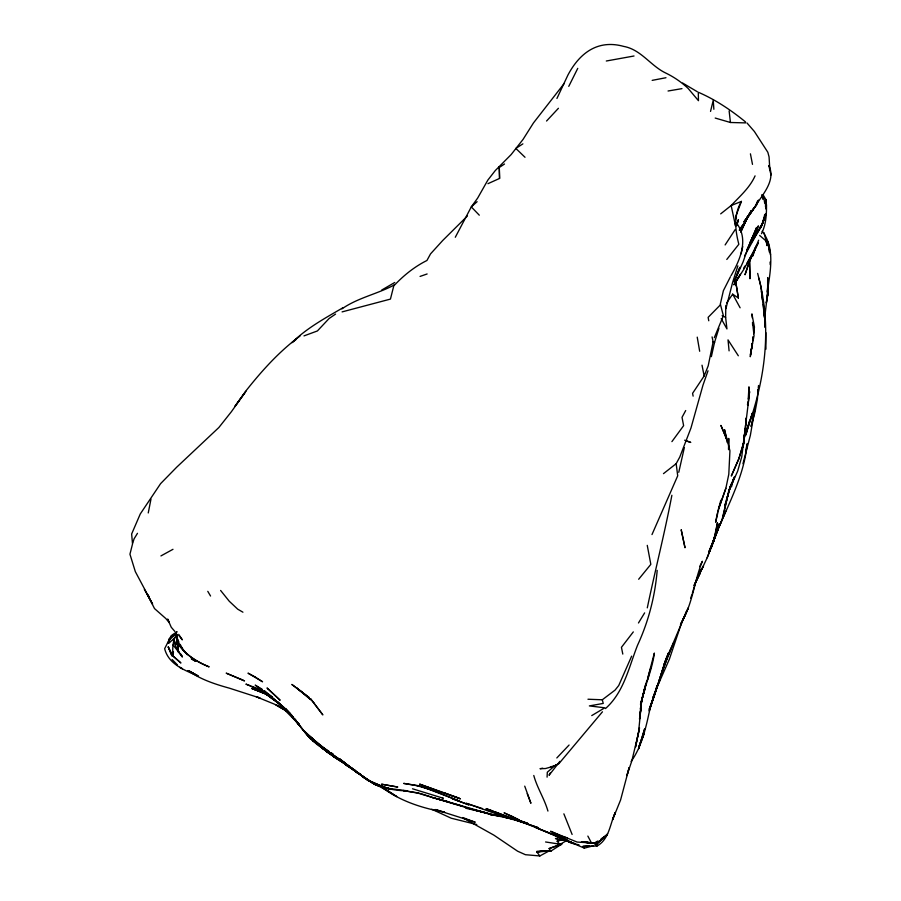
<?xml version="1.0" encoding="UTF-8"?>
<svg xmlns="http://www.w3.org/2000/svg" width="901" height="901" viewBox="0 0 901 901"><rect width="100%" height="100%" fill="white"/><g stroke="black" fill="none" stroke-linecap="round" stroke-linejoin="round"><path stroke-width="1.35" d="M743.843 437.954C764.059 386.811 772.889 332.007 758.822 278.082M728.571 449.396L728.729 438.415L728.605 449.689M721.172 318.605L726.949 328.933L725.62 317.366L725.823 305.383M547.087 777.158L547.312 772.225L556.232 764.498M749.564 261.121L745.048 274.614L749.564 261.121L749.992 278.589L749.564 261.121L755.184 247.944M743.753 439.012L743.956 435.037M757.966 390.189L757.437 399.03L754.959 412.354L751.096 426.578L755.139 407.455L750.364 435.352L742.965 463.722M735.745 218.954L735.926 215.936L741.422 201.407L731.15 205.541L720.687 213.864M177.114 637.097L176.945 634.45C172.688 639.575 172.485 647.943 172.868 654.7L173.488 651.964M748.033 402.77L747.875 405.427L749.621 391.597L748.337 399.481M748.269 398.783L748.968 386.844L748.618 400.416L741.737 456.83L737.682 471.088L728.706 491.124L722.152 519.348L710.54 548.506L713.355 542.098M177.17 631.77L169.129 639.102L168.836 643.269L177.137 635.532M757.921 389.637L757.662 393.309L758.101 389.637M745.375 428.876L745.071 432.953L746.186 417.996L745.577 426.162M177.294 639.744L177.734 646.355L177.26 634.484M764.701 214.539L762.854 222.907L744.53 255.963M765.445 206.52L766.064 199.842L763.451 195.449L764.791 203.682M743.775 440.476L744.249 435.465M769.071 165.84C775.75 180.921 762.843 193.861 755.601 205.879L757.538 201.036M753.912 331.895L754.407 326.928L751.896 313.886L752.358 318.042M758.248 388.263L758.529 385.504M753.18 337.954L752.876 340.713L752.808 336.794M753.641 333.82L754.407 326.928L753.732 332.3M639.901 716.025L639.609 718.626L641.275 705.37L639.496 719.212M640.194 713.423L641.658 700.426L645.938 683.87L641.658 700.426L640.408 709.29C642.447 689.907 651.896 672.405 654.363 653.067L648.303 676.009M767.19 291.372L768.283 282.34L767.607 295.967L766.368 302.826M752.358 343.067L750.285 356.728L752.448 343.382M743.708 441.738L744.215 437.987L743.843 440.758M766.289 302.882L767.855 291.046L767.675 277.564L767.607 295.967L767.855 291.046L765.129 313.942L764.904 327.232L765.118 314.235L765.174 322.535L761.424 291.102M657.189 570.389C655.004 596.372 648.517 621.465 637.57 645.184C628.842 667.19 624.066 692.069 605.483 708.569M753.349 253.204L752.943 255.907L755.725 246.851M764.972 214.37L764.318 218.549L761.142 227.007L749.914 244.554L761.345 225.182M765.839 208.818L766.064 199.842M767.258 292.532C770.006 272.834 775.66 248.045 762.145 231.242M747.481 404.74L747.909 402.116M751.535 348.338L750.409 354.679L754.047 335.623L752.56 322.389L752.605 325.013M751.975 345.793L752.425 343.258M717.365 513.108L715.642 522.231L718.975 507.939L725.868 488.286L728.796 474.241L729.934 450.77L724.505 429.631L727.276 442.628M684.355 447.56L678.757 472.327M148.248 512.951L150.963 499.165M763.89 217.693L762.854 222.907L760.072 227.502M765.704 208.559L766.481 204.64C766.616 214.539 766.041 224.698 761.458 233.708M723.019 516.611L727.693 496.192L724.945 505.044M745.577 451.424L747.154 443.81C744.485 473.025 730.925 499.3 719.572 525.824L725.688 511.194L723.469 516.476M671.876 495.257C664.713 533.065 655.162 570.265 647.29 607.86M711.362 356.661L714.493 342.571L718.919 328.246M730.981 275.751C739.991 260.164 749.249 239.215 736.365 222.93M742.751 246.57L741.095 253.834M645.06 686.292L641.658 700.426L638.505 732.896L631.871 760.759L626.882 775.57L629.101 767.753M710.529 111.42L713.243 100.304L713.862 109.28M629.146 767.742L620.586 799.987L612.545 819.854L615.259 812.544L614.414 814.887M341.896 308.885C357.697 297.837 377.023 294.109 393.962 285.133L394.841 284.784C404.189 275.008 414.809 266.538 426.939 260.479L430.543 253.879L442.729 240.477L467.439 215.958M393.962 285.133L390.437 299.098L342.098 311.892M731.477 486.867L733.56 478.78M749.564 420.868L745.825 435.059L752.436 413.063L743.899 437.773M725.936 308.57L732.547 282.655L737.874 265.851M717.714 511.824L720.834 500.19M736.691 225.768L738.403 219.653L736.838 225.047M645.048 688.24L640.498 704.391L645.386 687.373L644.328 690.177M663.913 665.276L658.259 683.465M733.448 479.163L732.704 481.753L734.664 476.516L728.706 491.124L731.184 484.017L726.465 500.168L730.643 485.898M649.204 673.092L650.747 668.046M692.306 593.376L697.183 577.361M132.785 542.988L134.08 538.821L137.47 533.313M658.563 682.294L664.859 662.742L686.618 611.441L683.397 618.807C693.049 600.821 694.592 579.929 702.386 561.278L699.604 566.661M645.431 685.165L646.895 680.66M711.497 546.513L719.347 523.627L709.132 552.516L711.024 547.718M725.035 505.078L726.307 501.328M752.999 236.794L758.428 225.881L746.76 250.906L756.615 227.48L748.1 247.426L743.111 261.864L734.09 281.912L739.89 267.327L737.3 273.735M718.975 507.939L725.868 488.286M690.628 598.343L691.9 594.705M655.951 689.851L652.865 697.971L657.775 684.783L649.159 709.436L655.466 692.61M652.144 701.856L667.9 655.376L663.553 667.866L673.588 642.751M665.76 660.039L664.285 663.969L666.526 657.809M615.259 812.544C609.977 823.942 609.29 839.293 597.014 846.028L582.834 846.399L589.502 845.645M666.244 658.732L668.351 653.09L664.285 663.969M712.882 543.202L718.277 528.696L707.172 557.764L694.22 585.267M758.484 200.056L756.716 204.797L746.31 218.898L750.623 212.017M597.498 844.733L597.014 846.028L594.063 843.359L583.51 842.041M708.017 370.784L702.96 385.223L690.988 427.952L679.782 457.032L676.167 463.677L663.485 473.644M741.422 201.407C733.527 214.686 735.07 230.014 738.843 244.272L726.792 259.454M761.142 227.007L766.346 213.3L761.953 224.011M746.76 250.906L747.672 248.552M731.623 483.837L732.536 481.483M707.172 557.764L712.556 543.945M693.128 396.136L692.576 393.343L704.154 375.976L708.186 365.874L713.142 341.794L712.072 336.906M726.611 302.95L732.671 294.165L738.347 297.994L735.678 281.427L734.765 283.702L740.34 274.366L733.819 284.829L744.17 268.78L758.248 242.898L749.418 261.583M631.646 656.142L618.728 685.537L615.045 690.121L602.296 699.784L587.97 699.232M556.931 98.468L567.934 75.042C579.58 53.08 597.735 39.216 623.627 46.39C641.028 49.499 650.522 65.739 665.602 72.97A95.574 89.582 -23.5 0 1 688.218 88.523L698.455 100.687L698.298 92.24C715.473 99.662 731.083 110.159 745.544 121.95M758.631 240.218L752.695 254.825L756.806 244.678M499.571 178.432L499.278 166.854L499.571 178.432L487.948 183.68M714.29 337.74L723.379 315.71L720.327 304.054L723.39 290.663L730.384 276.855M656.39 688.691L669.342 659.284L682.147 621.228L680.435 624.9M666.65 658.563L671.268 648.056L666.098 659.735L649.204 711.035L653.664 696.698L650.646 705.888L647.526 719.967C644.102 734.495 639.958 749.193 631.105 761.469M740.847 231.895L747.898 216.06M699.401 572.867L701.023 569.286M740.892 231.85L748.483 215.395L741.94 227.942L751.299 210.631M680.762 624.168L688.285 607.961L680.57 624.753M190.471 671.763L197.893 675.885C184.66 670.299 168.622 664.364 164.646 648.709L171.156 635.734L176.483 632.052M658.237 683.622L660.23 679.354L656.198 687.913M755.072 175.864C749.869 187.645 739.822 196.328 731.15 205.541L735.565 226.072L735.193 223.392M651.986 534.575L677.71 475.796L676.167 463.677M550.128 773.047L549.058 775.277L559.881 761.379M695.076 583.623L700.46 572.507L694.018 585.504M568.768 86.35L577.755 68.352M752.391 238.01L755.072 232.638L750.251 241.862M717.534 529.889L719.066 526.837M455.298 237.267L471.302 206.903L477.654 198.085L487.858 180.076L495.235 170.604L511.149 154.578L523.053 139.396L533.482 122.908L564.33 83.309M751.321 210.53L747.661 217.04M685.695 410.541L682.023 417.343L683.622 425.666L671.909 441.625M747.166 249.397L750.995 242.403M698.883 574.196L703.512 566.042L699.604 573.059M747.087 262.946L755.027 249.521M747.053 218.076L751.344 210.969M753.112 239.002L758.676 229.8M638.471 622.985L644.632 612.883M167.642 643.28L170.537 638.674L175.684 634.079M725.125 244.937L735.182 229.575M743.697 268.081L745.172 265.829M739.372 230.149L755.567 205.924L744.327 221.5L754.554 207.298M739.394 230.093L742.987 224.676M633.313 631.905L621.442 647.323L622.794 654.081M755.567 205.924L743.933 221.939L751.535 211.544L747.334 216.826M245.14 392.329L235.071 406.148L246.164 390.595C262.011 370.57 279.423 351.277 299.977 336.084M245.917 391.271L231.399 411.701L218.864 427.513L176.709 467.18L160.581 483.657L140.274 513.953L131.647 533.978L132.526 543.979L129.947 554.205L135.319 571.606L152.562 604.053L144.363 589.445M638.663 579.264L650.826 564.364L647.256 545.364M602.454 711.801L558.958 763.586L554.408 766.053L545.477 768.542L540.003 768.711L542.684 768.215M546.558 121.027L558.429 108.278M556.818 757.955L569.072 745.037M607.646 833.707L595.595 845.104L607.015 835.013L601.125 838.808M477.125 201.689L471.302 206.903L479.298 215.193M581.427 841.962L594.063 843.359L600.685 840.419L607.015 835.013M600.685 840.419L605.889 835.982M561.954 843.989L551.299 850.837L536.624 851.524L550.77 850.972L549.126 848.573L561.458 844.428L545.578 841.973M296.429 339.215L291.98 342.662C306.7 328.065 325.227 318.109 342.988 307.714M335.566 314.089L329.135 318.47L317.4 330.949L303.986 335.893M498.929 167.721L504.515 164.016M522.884 143.867L515.834 148.428L525.013 157.27M594.063 843.359L597.588 841.083M591.754 715.585L604.796 707.814L589.378 705.911L603.242 703.422L602.296 699.784M381.709 290.054L394.773 282.475M567.292 840.216L559.791 844.507L557.145 841.174L559.6 840.081M160.919 555.928L172.981 549.306M462.652 817.703L493.962 835.193L517.602 851.197L525.418 854.7L539.845 855.95L549.419 850.781M549.126 848.573L561.695 843.73M169.129 639.102L170.537 638.674M420.069 276.416L427.13 273.96M522.186 822.072L566.324 839.811L536.005 827.659L584.377 848.123L593.556 845.746M557.145 841.174L562.134 839.946M606.305 61.009L634.022 55.997M652.166 80.369L665.974 77.723M550.522 766.774L554.408 766.053M668.046 91.001L681.967 88.636M539.845 855.95L536.85 851.997L542.289 851.085M536.85 851.997L551.299 850.837M558.046 838.471L555.466 838.549L560.028 840.014L567.506 840.565M592.7 842.739L583.217 842.063M720.462 304.808L708.13 317.355L708.76 320.779M715.203 118.054L730.441 122.491L745.566 122.896M582.53 842.007L591.45 842.919L587.857 836.083M388.703 788.431L407.41 790.841C391.079 790.718 375.007 786.494 362.179 775.919L372.316 782.676L356.086 771.92L343.382 762.122L353.282 769.071M417.681 793.071L475.131 810.258L492.318 814.538L476.178 810.337L490.673 814.572L502.679 816.464M527.851 823.627L504.605 817.218L517.016 819.797L490.673 814.572L502.916 816.419M560.152 844.214L557.505 843.809L561.458 844.428M419.562 785.863L403.682 783.397L418.447 785.976L417.017 785.706L433.223 790.447L429.417 789.017L459.544 801.135L420.88 786.19L428.144 788.533M419.145 793.083L403.254 790.537L417.884 793.139M490.673 814.572L494.638 815.292M497.611 815.416L494.953 814.943L506.959 817.331M500.28 815.878L502.938 816.351M584.366 841.962L591.45 842.919L577.09 842.063L550.567 831.274L563.362 837.052L561.999 836.477L567.382 837.874M579.028 844.856L571.425 843.178L553.856 834.698L570.31 842.48L569.195 841.917L574.579 843.37M476.764 824.539L451.21 818.209L431.748 809.233M465.738 808.231L486.664 813.006L437.435 798.815L462.573 806.181M383.454 787.17L389.615 788.792L375.143 784.534L356.086 771.92L370.919 781.854L385.662 788.217L369.5 780.863L387.441 788.476L373.949 783.498L382.553 786.37M447.651 801.631L432.807 797.644L447.606 801.642M412.5 788.78L443.315 798.252L442.29 797.926M508.288 817.59L521.814 821.509M684.647 440.195L690.763 442.436L685.729 440.724M486.258 809.695L489.998 810.799M435.543 809.548L444.666 812.252C422.31 808.208 400.247 801.192 381.923 787.316M527.49 823.503L496.271 813.851L466.189 803.275L482.508 808.591M420.35 793.454L434.136 797.993M435.318 809.582L475.21 822.219L462.709 817.545M524.866 822.5L509.831 817.725L538.561 827.794L518.379 821.059L495.111 811.846M513.288 818.682L522.017 821.487M564.465 839.146L571.831 842.57L565.513 840.52L551.862 833.695M435.082 789.895L419.584 784.118L459.048 798.106M382.227 786.855L375.143 784.534L362.709 776.944L375.143 784.534L390.054 788.961L375.548 784.332L389.007 791.607M492.982 811.024L486.056 808.636L524.292 822.782M511.261 817.522L515.023 818.829M518.796 820.203L522.569 821.509M427.648 787.237L460.434 798.86L444.587 793.015M524.067 821.994L527.761 823.289M563.913 838.955L555.455 835.982L563.823 838.944M420.88 786.19L435.802 791.506L429.417 789.028M250.455 685.807L245.905 684.118L261.121 690.504L276.765 701.856L260.265 689.794L278.6 703.433L277.159 702.352L299.346 724.809M251.649 686.28L261.313 690.155M568.013 840.746L558.992 836.838L571.831 842.57M557.1 835.723L562.01 838.009M722.118 315.688L725.62 317.366M553 833.718L555.883 835.159M188.365 670.592L198.04 676.043L188.793 670.716M355.039 770.231L333.347 756.457L317.152 743.989M283.736 709.222L276.021 704.796L284.84 709.853M352.415 768.654L345.342 764.589L360.929 774.578L344.824 764.093L363.34 776.707M242.921 612.196L237.706 609.177L229.237 601.215L220.599 590.437M337.695 758.541L329.372 753.439L318.909 745.611L331.759 755.139L317.017 743.539M335.386 757.2L337.661 758.541M682.654 83.038L697.284 91.722M333.145 755.849L334.294 756.536L325.903 750.308M188.039 670.592C200.405 679.377 214.922 684.186 229.406 688.173L260.006 698.038L256.256 696.732L274.67 704.267L287.329 711.587M262.123 689.22L255.208 685.132L272.586 697.385L264.466 690.74M381.619 786.81L396.699 796.585L384.885 788.938M345.139 763.17L339.868 758.957L355.028 771.019L320.103 745.442L305.146 732.412L317.479 743.629L303.569 730.384L318.672 744.417L329.056 751.411M331.208 752.808L333.359 754.216M266.313 693.342L268.599 694.862M759.656 235.454L766.165 241.074L767.202 245.77L764.172 232.818M321.984 747.672L324.54 749.486L309.854 738.223L285.989 708.907L308.288 736.365L288.838 712.252L295.584 720.654M332.019 755.061L318.402 744.485M309.854 738.223L329.282 753.518L321.894 747.526M326.995 750.51L308.671 735.498L321.533 746.501M374.658 783.521L376.742 785.053M375.796 784.366L377.902 785.92M323.797 748.742L318.605 744.778M318.672 744.417L321.634 746.625M356.086 771.92L357.539 773.013M354.386 769.848L356.312 771.29M322.029 747.323L328.719 752.346M362.619 776.133L368.498 780.75L365.401 778.329M347.245 764.848L352.516 769.071L343.484 761.818M318.639 744.936L327.93 752.583L308.66 736.624L323.504 748.742L340.364 759.881L312.793 740.735L317.4 744.767M268.971 694.784L275.593 700.359M285.752 709.098L277.587 701.823L293.174 717.342L289.615 713.119L299.031 724.888M274.129 699.131L284.671 708.163M177.441 664.904L172.147 659.521M176.303 644.643L173.961 639.868C170.48 639.451 187.093 665.411 181 654.171M312.703 739.98L314.505 741.546M583.758 847.526L584.377 848.123M746.963 122.941L754.374 131.478L767.832 152.269L769.071 156.909L769.848 170.278L771.053 174.929M313.368 739.946L315.823 742.424M287.599 710.866L292.172 715.687M299.447 724.877L295.427 720.338L299.605 725.17M174.873 631.466L171.246 627.254L168.048 619.967M169.377 622.726L165.784 618.514L154.521 608.58L147.032 593.827L149.42 597.048M294.627 718.593L296.271 720.53M178.972 635.588L182.34 639.845L178.713 634.372M173.015 644.925L182.171 656.559M297.882 722.568L299.459 724.719M738.324 355.782L728.019 339.88L729.089 350.861M207.782 591.349L210.552 596.023M732.671 294.165L740.115 307.793M176.923 638.212L178.86 641.906M180.155 644.361L183.387 650.522L187.352 654.667L177.373 642.999C184.908 654.453 196.733 661.751 209.156 666.875C193.828 660.726 177.215 650.432 176.145 632.356M168.239 646.929L172.992 656.063L180.91 662.978L171.517 654.712L168.239 646.929L171.967 655.996M572.112 834.461L563.868 813.84M167.699 618.987L168.814 621.476M527.231 793.691L530.914 803.264L524.731 786.145M547.932 811.069C544.407 798.669 537.142 787.902 533.786 775.479M757.662 273.42L760.872 286.327L762.404 299.56M761.874 194.616L762.843 199.312M750.42 153.823L752.493 164.365M702.014 365.187L704.154 375.976M768.925 165.514L769.848 170.278M735.689 281.574L738.347 297.994M768.091 241.84L770.535 254.904M697.228 337.143L699.672 351.266M177.947 647.774L178.556 652.538L176.506 635.025M176.337 634.755L177.734 646.355M729.134 110.969L730.441 122.491M769.51 251.334L768.981 246.559L769.364 252.145M763.755 309.066L764.566 317.546L763.327 304.268M770.085 262.033L770.22 264.714M735.678 281.427L735.858 284.941M765.861 332.638L765.929 349.183M745.645 427.975L743.179 446.817L745.645 427.975M717.421 522.85L715.067 536.793L711.441 547.222L717.275 527.761L713.434 541.974L717.421 522.85M639.485 727.839L635.543 746.952L639.485 727.839M644.553 729.157L638.629 748.63L644.553 729.157M648.529 675.863L647.414 679.759L648.529 675.874M743.956 441.794L738.865 458.767L731.319 476.021L739.293 457.618L738.865 458.767L743.956 441.794M643.888 734.146L639.293 745.701L643.888 734.146M715.067 536.793L708.727 552.167L715.067 536.793M714.538 342.56L713.142 341.794L714.538 342.56M397.634 787.012L381.697 784.242L397.634 787.012M252.179 688.555L251.649 688.375L266.719 693.86L252.179 688.555L268.171 695.054L252.179 688.555M454.172 799.39L452.268 798.714L468.982 804.908L454.172 799.39M241.389 679.5L226.185 673.148L244.52 680.908L241.389 679.5M511.813 816.272L504.053 812.826L519.336 820.056L511.813 816.272M182.351 668.711L179.817 667.371L182.351 668.711M254.792 676.764L248 673.148L262.563 681.764L254.792 676.764M195.438 661.199L191.384 658.8L195.438 661.199M339.26 760.241L333.347 756.457L347.595 765.602L339.26 760.241M301.689 691.777L291.845 684.445L309.201 697.599L296.429 687.868L310.8 699.739L301.689 691.777M268.093 688.95L267.023 687.97L280.132 700.235L268.093 688.95M313.908 703.039L310.575 698.771L322.851 714.898L313.908 703.039M726.206 437.942L720.913 425.407L726.803 439.553L726.206 437.942M684.985 547.605L681.224 529.912L684.985 547.605"/></g></svg>
